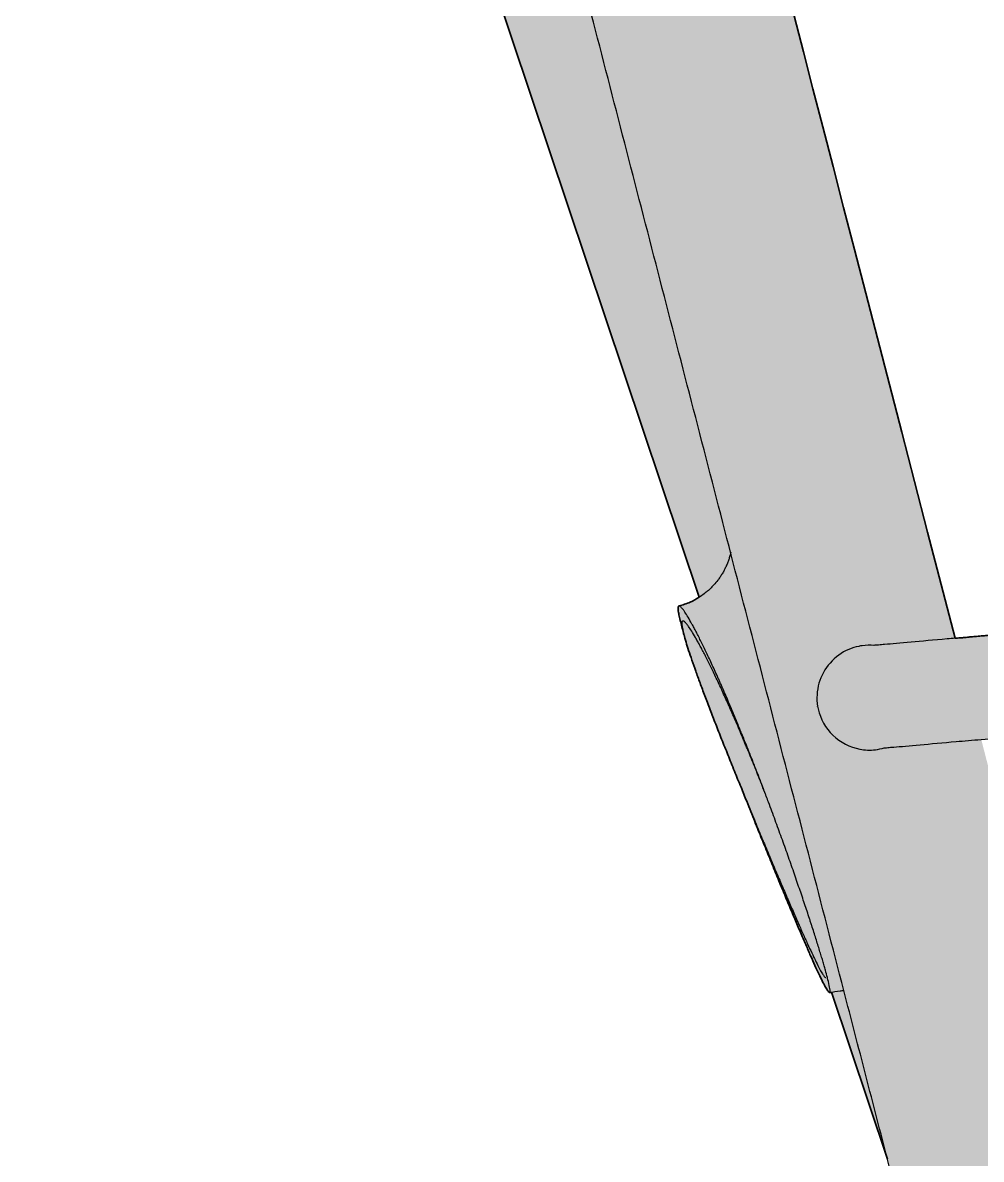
# Model space of a CAD drawing. Header units: millimetres. Extents: x 0 to 1874, y -1076 to 718.
# Drawn here: x 1072.6 to 1165.7, y 497.8 to 608.1 of the extents above; entities that cross this region are included whole.
import ezdxf

# ---------------------------------------------------------------- set-up
doc = ezdxf.new("R2010")
doc.units = ezdxf.units.MM
doc.layers.add('Blocks', color=7, linetype='Continuous')
doc.layers.add('Blocks$Fill', color=7, linetype='Continuous', true_color=0xffffff)
doc.layers.add('Blocks$Inner', color=7, linetype='Continuous', lineweight=25, true_color=0x007f00)
doc.layers.add('Blocks$Outline', color=7, linetype='Continuous', lineweight=35, true_color=0xff3f3f)

# ---------------------------------------------------------------- blocks, each defined once
blk = doc.blocks.new('Balcony Lounge Chair Side')
at = {"layer": 'Blocks$Fill'}
h = blk.add_hatch(color=256, dxfattribs=at)
h.paths.add_polyline_path([(736.62, 9.22), (736.63, 9.22), (736.91, 6.76), (736.95, 6.24), (736.97, 5.76), (736.98, 5.53), (736.98, 5.31), (736.97, 5.1), (736.96, 4.89), (736.95, 4.69), (736.94, 4.6), (736.93, 4.5), (736.91, 4.41), (736.9, 4.32), (736.88, 4.23), (736.86, 4.15), (736.84, 4.06), (736.82, 3.98), (736.8, 3.9), (736.78, 3.82), (736.75, 3.74), (736.72, 3.66), (736.69, 3.59), (736.66, 3.51), (736.62, 3.44), (736.59, 3.37), (736.55, 3.3), (736.51, 3.23), (736.47, 3.16), (736.42, 3.1), (736.38, 3.03), (736.33, 2.97), (736.28, 2.91), (736.23, 2.85), (736.17, 2.79), (736.11, 2.73), (736.05, 2.68), (735.99, 2.62), (735.93, 2.57), (735.86, 2.51), (735.79, 2.46), (735.72, 2.41), (735.64, 2.36), (735.57, 2.31), (735.49, 2.26), (735.41, 2.22), (735.32, 2.17), (735.24, 2.12), (735.15, 2.08), (735.06, 2.04), (734.87, 1.95), (734.68, 1.87), (734.48, 1.8), (734.27, 1.72), (734.05, 1.65), (733.83, 1.59), (733.6, 1.52), (733.12, 1.4), (732.62, 1.29), (732.1, 1.18), (731.56, 1.09), (730.45, 0.92), (728.12, 0.62), (725.78, 0.34), (724.66, 0.24), (724.11, 0.2), (723.58, 0.18), (723.07, 0.16), (722.58, 0.16), (722.34, 0.17), (722.11, 0.18), (721.88, 0.2), (721.66, 0.22), (721.45, 0.25), (721.24, 0.28), (721.04, 0.31), (720.94, 0.33), (720.84, 0.35), (720.75, 0.38), (720.66, 0.4), (720.57, 0.43), (720.48, 0.45), (720.39, 0.48), (720.31, 0.51), (720.22, 0.55), (720.14, 0.58), (720.07, 0.61), (719.99, 0.65), (719.92, 0.69), (719.85, 0.73), (719.78, 0.77), (719.71, 0.82), (719.64, 0.86), (719.58, 0.91), (719.52, 0.96), (719.45, 1.01), (719.4, 1.06), (719.34, 1.12), (719.28, 1.17), (719.23, 1.23), (719.18, 1.29), (719.13, 1.35), (719.08, 1.42), (719.03, 1.48), (718.98, 1.55), (718.94, 1.62), (718.9, 1.69), (718.85, 1.77), (718.81, 1.84), (718.77, 1.92), (718.74, 2), (718.7, 2.08), (718.66, 2.17), (718.63, 2.25), (718.59, 2.34), (718.56, 2.43), (718.5, 2.62), (718.44, 2.82), (718.38, 3.02), (718.33, 3.24), (718.28, 3.46), (718.19, 3.93), (718.1, 4.45), (717.77, 6.9), (717.78, 6.9), (673.07, 370.33), (637.99, 367.26), (211.4, 329.83), (209.02, 329.62), (209.02, 329.62), (209.89, 319.67), (191.63, 318.06), (189.97, 317.92), (189.97, 317.92), (189.1, 327.88), (182.48, 327.3), (182.11, 322.86), (181.62, 318.43), (181, 314.01), (180.28, 309.63), (179.46, 305.27), (176.63, 292.35), (110.64, 6.24), (110.56, 6.24), (109.98, 3.83), (109.84, 3.33), (109.7, 2.87), (109.62, 2.65), (109.55, 2.45), (109.47, 2.25), (109.39, 2.06), (109.31, 1.88), (109.27, 1.79), (109.22, 1.71), (109.18, 1.63), (109.14, 1.55), (109.09, 1.47), (109.04, 1.39), (109, 1.32), (108.95, 1.25), (108.9, 1.18), (108.85, 1.11), (108.8, 1.05), (108.74, 0.98), (108.69, 0.92), (108.63, 0.87), (108.58, 0.81), (108.52, 0.75), (108.46, 0.7), (108.4, 0.65), (108.34, 0.6), (108.27, 0.56), (108.21, 0.51), (108.14, 0.47), (108.07, 0.43), (108, 0.39), (107.93, 0.35), (107.85, 0.32), (107.78, 0.29), (107.7, 0.26), (107.62, 0.23), (107.54, 0.2), (107.46, 0.17), (107.37, 0.15), (107.29, 0.13), (107.2, 0.11), (107.11, 0.09), (107.01, 0.08), (106.92, 0.06), (106.82, 0.05), (106.73, 0.04), (106.63, 0.03), (106.42, 0.01), (106.21, 0), (106, 0), (105.83, 0), (105.66, 0.01), (105.31, 0.02), (104.96, 0.05), (104.59, 0.09), (104.21, 0.14), (103.82, 0.2), (103.02, 0.33), (101.34, 0.67), (97.33, 1.61), (96.24, 1.9), (95.71, 2.05), (95.21, 2.2), (94.72, 2.37), (94.26, 2.54), (94.04, 2.62), (93.82, 2.71), (93.61, 2.81), (93.41, 2.9), (93.22, 3), (93.04, 3.1), (92.86, 3.2), (92.77, 3.25), (92.69, 3.31), (92.61, 3.36), (92.53, 3.42), (92.46, 3.47), (92.38, 3.53), (92.31, 3.58), (92.24, 3.64), (92.18, 3.7), (92.11, 3.76), (92.05, 3.82), (91.99, 3.88), (91.94, 3.94), (91.88, 4), (91.83, 4.07), (91.78, 4.13), (91.74, 4.2), (91.69, 4.26), (91.65, 4.33), (91.61, 4.4), (91.57, 4.47), (91.54, 4.54), (91.51, 4.61), (91.48, 4.68), (91.45, 4.76), (91.42, 4.83), (91.4, 4.91), (91.38, 4.99), (91.36, 5.07), (91.34, 5.15), (91.32, 5.23), (91.31, 5.32), (91.29, 5.4), (91.28, 5.49), (91.27, 5.58), (91.27, 5.67), (91.26, 5.76), (91.26, 5.85), (91.26, 5.95), (91.26, 6.04), (91.26, 6.24), (91.27, 6.44), (91.29, 6.66), (91.32, 6.88), (91.34, 7.1), (91.42, 7.58), (91.51, 8.09), (92.04, 10.51), (158.11, 296.62), (160.72, 308.46), (161.78, 314.17), (162.24, 317), (162.64, 319.81), (162.98, 322.63), (163.27, 325.43), (163.5, 328.23), (163.67, 331.02), (163.79, 333.8), (163.84, 336.57), (163.83, 339.32), (163.77, 342.06), (163.66, 344.76), (163.49, 347.44), (163.27, 350.09), (163, 352.71), (162.63, 355.71), (162.2, 358.66), (161.5, 362.79), (160.54, 367.63), (159.47, 372.38), (157.07, 381.92), (127.1, 497.8), (121.66, 514.02), (121.49, 513.98), (121.48, 513.98), (121.48, 513.98), (121.48, 513.98), (121.48, 513.98), (121.48, 513.98), (121.48, 513.98), (121.48, 513.98), (121.48, 513.98), (121.48, 513.98), (121.47, 513.98), (121.47, 513.98), (121.47, 513.98), (121.47, 513.98), (121.47, 513.98), (121.47, 513.98), (121.47, 513.98), (121.47, 513.98), (121.47, 513.98), (121.46, 513.98), (121.46, 513.98), (121.46, 513.98), (121.46, 513.98), (121.46, 513.98), (121.46, 513.98), (121.46, 513.98), (121.46, 513.98), (121.45, 513.98), (121.45, 513.98), (121.45, 513.99), (121.44, 513.99), (121.44, 513.99), (121.44, 513.99), (121.44, 513.99), (121.43, 513.99), (121.43, 514), (121.43, 514), (121.42, 514), (121.42, 514.01), (121.41, 514.01), (121.4, 514.02), (121.4, 514.03), (121.39, 514.03), (121.38, 514.04), (121.37, 514.05), (121.36, 514.06), (121.35, 514.09), (121.33, 514.11), (121.31, 514.14), (121.29, 514.17), (121.24, 514.23), (121.19, 514.31), (121.14, 514.4), (121.03, 514.6), (120.9, 514.84), (120.76, 515.12), (120.44, 515.79), (119.16, 518.64), (113.43, 532.55), (109.36, 542.79), (108.1, 546.25), (107.79, 547.2), (107.53, 548.01), (107.34, 548.69), (107.29, 548.88), (106.91, 550.38), (106.85, 550.64), (106.82, 550.77), (106.8, 550.88), (106.79, 550.99), (106.77, 551.09), (106.77, 551.14), (106.77, 551.18), (106.76, 551.22), (106.76, 551.26), (106.76, 551.28), (106.76, 551.3), (106.76, 551.32), (106.76, 551.34), (106.77, 551.35), (106.77, 551.37), (106.77, 551.38), (106.77, 551.4), (106.77, 551.41), (106.78, 551.42), (106.78, 551.42), (106.78, 551.43), (106.78, 551.43), (106.78, 551.44), (106.78, 551.44), (106.79, 551.44), (106.79, 551.45), (106.79, 551.45), (106.79, 551.46), (106.79, 551.46), (106.79, 551.46), (106.8, 551.47), (106.8, 551.47), (106.8, 551.47), (106.8, 551.48), (106.8, 551.48), (106.8, 551.48), (106.81, 551.48), (106.81, 551.48), (106.81, 551.48), (106.81, 551.49), (106.81, 551.49), (106.81, 551.49), (106.81, 551.49), (106.81, 551.49), (106.82, 551.49), (106.82, 551.49), (106.82, 551.49), (106.82, 551.49), (106.82, 551.5), (106.82, 551.5), (106.82, 551.5), (106.82, 551.5), (106.83, 551.5), (106.83, 551.5), (106.83, 551.5), (106.83, 551.5), (106.83, 551.5), (106.83, 551.5), (106.83, 551.5), (106.84, 551.5), (106.84, 551.5), (106.84, 551.5), (106.84, 551.51), (106.84, 551.51), (106.84, 551.51), (106.84, 551.51), (106.84, 551.51), (106.85, 551.51), (106.99, 551.55), (107.13, 551.59), (107.26, 551.63), (107.4, 551.68), (107.53, 551.72), (107.67, 551.78), (107.8, 551.83), (107.93, 551.89), (108.05, 551.94), (108.16, 551.99), (108.27, 552.05), (108.38, 552.11), (108.49, 552.16), (108.6, 552.23), (108.7, 552.29), (108.81, 552.35), (85.14, 622.95), (84.99, 622.96), (84.85, 622.97), (84.68, 622.97), (84.51, 622.97), (84.34, 622.97), (84.21, 622.97), (84.08, 622.96), (83.96, 622.95), (83.83, 622.94), (83.7, 622.92), (83.58, 622.9), (83.45, 622.89), (83.33, 622.86), (83.2, 622.84), (83.08, 622.81), (82.96, 622.79), (82.83, 622.76), (82.83, 622.75), (82.82, 622.75), (82.82, 622.75), (82.81, 622.75), (82.81, 622.75), (82.8, 622.75), (82.8, 622.75), (82.8, 622.75), (82.79, 622.75), (82.79, 622.75), (82.78, 622.75), (82.78, 622.75), (82.77, 622.75), (82.77, 622.75), (82.76, 622.75), (82.76, 622.75), (82.76, 622.75), (82.75, 622.76), (82.75, 622.76), (82.74, 622.76), (82.74, 622.76), (82.73, 622.76), (82.73, 622.76), (82.72, 622.76), (82.72, 622.77), (82.71, 622.77), (82.71, 622.77), (82.69, 622.78), (82.68, 622.78), (82.67, 622.79), (82.66, 622.79), (82.65, 622.8), (82.64, 622.81), (82.63, 622.82), (82.62, 622.82), (82.6, 622.83), (82.59, 622.84), (82.58, 622.85), (82.56, 622.87), (82.53, 622.9), (82.5, 622.92), (82.48, 622.95), (82.44, 622.98), (82.41, 623.02), (82.38, 623.06), (82.35, 623.1), (82.28, 623.19), (82.2, 623.29), (82.13, 623.4), (82.05, 623.51), (81.88, 623.78), (81.7, 624.08), (81.5, 624.43), (81.07, 625.23), (80.6, 626.16), (79.54, 628.42), (77.02, 634.18), (74.16, 641.17), (69.86, 652.55), (69.41, 653.88), (68.68, 656.19), (68.4, 657.18), (68.28, 657.63), (68.18, 658.05), (68.1, 658.43), (68.03, 658.78), (68, 658.94), (67.98, 659.09), (67.96, 659.23), (67.95, 659.36), (67.94, 659.49), (67.93, 659.6), (67.93, 659.66), (67.93, 659.71), (67.93, 659.76), (67.93, 659.81), (67.94, 659.86), (67.94, 659.89), (67.94, 659.92), (67.95, 659.95), (67.95, 659.98), (67.95, 660), (67.96, 660.02), (67.96, 660.03), (67.97, 660.05), (67.97, 660.07), (67.98, 660.08), (67.98, 660.1), (67.99, 660.11), (67.99, 660.12), (68, 660.14), (68, 660.14), (68, 660.15), (68.01, 660.16), (68.01, 660.16), (68.01, 660.17), (68.02, 660.17), (68.02, 660.18), (68.02, 660.18), (68.03, 660.19), (68.03, 660.19), (68.04, 660.2), (68.04, 660.2), (68.04, 660.21), (68.05, 660.21), (68.05, 660.22), (68.05, 660.22), (68.06, 660.23), (68.06, 660.23), (68.07, 660.23), (68.07, 660.24), (68.08, 660.24), (68.08, 660.24), (68.08, 660.25), (68.09, 660.25), (68.09, 660.25), (68.1, 660.26), (68.1, 660.26), (68.11, 660.26), (68.11, 660.26), (68.12, 660.26), (68.12, 660.27), (68.12, 660.27), (68.13, 660.27), (68.13, 660.27), (68.14, 660.27), (68.14, 660.27), (68.16, 660.28), (68.34, 660.33), (68.46, 660.36), (68.57, 660.4), (68.69, 660.44), (68.88, 660.51), (69.04, 660.57), (69.21, 660.65), (69.34, 660.71), (69.47, 660.77), (69.6, 660.83), (69.72, 660.9), (69.85, 660.97), (69.97, 661.04), (70.09, 661.12), (70.21, 661.19), (70.37, 661.31), (70.53, 661.42), (70.69, 661.54), (70.84, 661.67), (71.01, 661.81), (71.17, 661.96), (71.33, 662.12), (71.48, 662.28), (71.62, 662.44), (71.74, 662.58), (71.82, 662.67), (55.69, 710.78), (43.5, 707.63), (43.47, 707.75), (43.16, 708.96), (43.13, 709.08), (43.13, 709.08), (43.13, 709.08), (43.13, 709.08), (67.49, 715.38), (68.21, 715.57), (68.84, 715.73), (76.6, 717.74), (77.84, 718.06), (77.94, 718.08), (78.25, 718.16), (78.45, 718.2), (78.66, 718.24), (78.86, 718.28), (79.07, 718.31), (79.27, 718.34), (79.48, 718.36), (79.69, 718.39), (79.89, 718.4), (80.1, 718.42), (80.31, 718.43), (80.51, 718.43), (80.72, 718.44), (80.93, 718.44), (81.13, 718.43), (81.34, 718.42), (81.54, 718.41), (81.75, 718.4), (81.96, 718.38), (82.16, 718.35), (82.36, 718.33), (82.57, 718.3), (82.77, 718.26), (82.97, 718.22), (83.17, 718.18), (83.37, 718.14), (83.57, 718.09), (83.77, 718.04), (83.97, 717.98), (84.16, 717.93), (84.36, 717.86), (84.55, 717.8), (84.74, 717.73), (84.93, 717.66), (85.12, 717.58), (85.31, 717.5), (85.5, 717.42), (85.68, 717.34), (85.86, 717.25), (86.05, 717.16), (86.23, 717.06), (86.4, 716.96), (86.58, 716.86), (86.75, 716.76), (86.93, 716.65), (87.1, 716.54), (87.27, 716.43), (87.43, 716.31), (87.6, 716.19), (87.76, 716.07), (87.92, 715.95), (88.07, 715.82), (88.23, 715.69), (88.38, 715.56), (88.68, 715.29), (88.97, 715), (89.11, 714.86), (89.24, 714.71), (89.38, 714.56), (89.51, 714.41), (89.64, 714.26), (89.77, 714.1), (89.89, 713.94), (90.01, 713.78), (90.13, 713.62), (90.25, 713.45), (90.36, 713.29), (90.47, 713.12), (90.58, 712.95), (90.68, 712.78), (90.88, 712.43), (91.06, 712.07), (91.24, 711.71), (91.4, 711.34), (91.54, 710.97), (91.68, 710.59), (91.74, 710.4), (91.83, 710.1), (91.86, 710), (91.87, 709.95), (91.88, 709.9), (91.89, 709.86), (91.89, 709.82), (95.65, 695.28), (133.66, 548.37), (152.32, 550.01), (182.42, 552.65), (182.16, 555.64), (182.16, 555.64), (182.16, 555.64), (182.16, 555.64), (182.16, 555.64), (182.16, 555.64), (182.16, 555.64), (182.16, 555.64), (182.16, 555.64), (182.16, 555.64), (182.16, 555.64), (300.17, 566.01), (306.4, 566.55), (331.33, 568.74), (406.13, 575.29), (480.92, 581.85), (481.97, 581.93), (483.14, 581.98), (483.81, 581.99), (484.48, 581.99), (485.15, 581.97), (485.82, 581.95), (486.49, 581.91), (487.15, 581.86), (487.82, 581.79), (488.49, 581.72), (489.73, 581.54), (490.97, 581.32), (492.2, 581.06), (493.42, 580.76), (494.08, 580.57), (494.93, 580.32), (495.76, 580.04), (496.59, 579.75), (497.42, 579.43), (498.25, 579.09), (499.06, 578.73), (499.87, 578.35), (500.67, 577.95), (501.47, 577.52), (502.26, 577.08), (503.03, 576.61), (503.8, 576.13), (504.55, 575.62), (505.29, 575.1), (506.02, 574.55), (506.73, 573.99), (507.43, 573.41), (508.12, 572.81), (508.79, 572.2), (509.44, 571.57), (510.08, 570.93), (510.7, 570.27), (511.3, 569.59), (511.88, 568.9), (512.44, 568.21), (512.98, 567.5), (513.5, 566.79), (514.01, 566.06), (514.49, 565.31), (514.96, 564.56), (515.41, 563.79), (515.84, 563.01), (516.24, 562.25), (516.61, 561.49), (516.97, 560.71), (517.31, 559.93), (517.64, 559.14), (517.94, 558.34), (518.22, 557.53), (518.49, 556.72), (518.72, 555.95), (518.93, 555.17), (519.13, 554.41), (519.3, 553.64), (519.46, 552.87), (519.6, 552.09), (519.73, 551.27), (519.85, 550.41), (519.85, 550.41), (519.85, 550.41), (519.85, 550.41), (519.85, 550.41), (519.85, 550.41), (519.85, 550.4), (519.85, 550.4), (519.85, 550.4), (519.85, 550.4), (519.85, 550.4), (519.85, 550.4), (519.85, 550.4), (519.85, 550.4), (519.85, 550.4), (519.85, 550.4), (519.85, 550.4), (519.85, 550.39), (519.85, 550.39), (519.85, 550.39), (519.84, 550.39), (519.84, 550.39), (519.84, 550.39), (519.84, 550.39), (519.84, 550.39), (519.84, 550.39), (519.84, 550.39), (519.84, 550.39), (519.84, 550.38), (519.84, 550.38), (519.84, 550.38), (519.84, 550.38), (519.84, 550.38), (519.84, 550.38), (519.84, 550.38), (519.84, 550.38), (519.84, 550.38), (519.84, 550.38), (519.83, 550.37), (519.83, 550.37), (519.83, 550.37), (519.83, 550.37), (519.83, 550.37), (519.82, 550.37), (519.82, 550.37), (519.82, 550.36), (519.82, 550.36), (519.81, 550.36), (519.81, 550.36), (519.81, 550.36), (519.81, 550.36), (519.8, 550.35), (519.8, 550.35), (519.79, 550.35), (519.79, 550.35), (519.78, 550.35), (519.77, 550.34), (519.77, 550.34), (519.76, 550.34), (519.75, 550.34), (519.74, 550.33), (519.73, 550.33), (519.71, 550.33), (519.69, 550.32), (519.67, 550.32), (519.63, 550.32), (516.87, 550.01), (544.38, 394.72), (546.07, 385.21), (547.27, 378.37), (680.06, 390.02), (680.32, 390.04), (680.58, 390.05), (680.84, 390.05), (681.11, 390.05), (681.38, 390.04), (681.65, 390.02), (681.93, 390), (682.2, 389.97), (682.48, 389.93), (682.76, 389.89), (683.04, 389.84), (683.32, 389.78), (683.6, 389.72), (683.87, 389.65), (684.15, 389.58), (684.43, 389.5), (684.7, 389.41), (684.97, 389.32), (685.24, 389.22), (685.51, 389.12), (685.77, 389.01), (686.03, 388.9), (686.29, 388.78), (686.54, 388.66), (686.79, 388.53), (687.03, 388.4), (687.26, 388.26), (687.49, 388.12), (687.72, 387.97), (687.93, 387.82), (688.14, 387.67), (688.34, 387.51), (688.54, 387.34), (688.74, 387.18), (688.92, 387.01), (689.11, 386.83), (689.29, 386.65), (689.46, 386.47), (689.64, 386.28), (689.8, 386.09), (689.97, 385.9), (690.13, 385.7), (690.28, 385.5), (690.43, 385.3), (690.58, 385.09), (690.72, 384.88), (690.86, 384.67), (690.99, 384.45), (691.12, 384.23), (691.24, 384.01), (691.36, 383.78), (691.47, 383.55), (691.58, 383.32), (691.68, 383.09), (691.78, 382.86), (691.87, 382.62), (691.96, 382.38), (692.04, 382.14), (692.12, 381.9), (692.19, 381.66), (692.25, 381.41), (692.31, 381.17), (692.37, 380.92), (692.42, 380.67), (692.46, 380.42), (692.51, 380.04), (692.53, 379.92), (692.58, 379.47), (692.9, 376.88), (694.09, 367.21), (692.6, 367.03)], flags=0)
h.paths.add_polyline_path([(537.27, 377.5), (534.54, 392.98), (506.71, 550.04), (506.62, 550.54), (506.51, 551.04), (506.39, 551.54), (506.26, 552.04), (506.12, 552.53), (505.97, 553.02), (505.81, 553.51), (505.64, 553.99), (505.46, 554.47), (505.26, 554.94), (505.06, 555.41), (504.84, 555.88), (504.62, 556.34), (504.38, 556.79), (504.13, 557.24), (503.88, 557.69), (503.59, 558.16), (503.29, 558.62), (502.99, 559.08), (502.67, 559.53), (502.34, 559.97), (502, 560.4), (501.64, 560.83), (501.28, 561.24), (500.91, 561.65), (500.53, 562.05), (500.14, 562.44), (499.74, 562.82), (499.33, 563.19), (498.91, 563.55), (498.49, 563.91), (498.05, 564.25), (497.61, 564.58), (497.16, 564.89), (496.7, 565.2), (496.24, 565.5), (495.76, 565.79), (495.28, 566.06), (494.8, 566.32), (494.31, 566.58), (493.81, 566.82), (493.31, 567.04), (492.8, 567.26), (492.28, 567.46), (491.76, 567.65), (491.24, 567.83), (490.71, 568), (490.18, 568.15), (489.68, 568.28), (489.18, 568.4), (488.68, 568.51), (488.18, 568.61), (487.67, 568.7), (487.16, 568.77), (486.65, 568.84), (486.14, 568.89), (485.62, 568.93), (485.11, 568.96), (484.6, 568.98), (484.09, 568.99), (483.58, 568.98), (483.06, 568.96), (482.55, 568.94), (482.02, 568.9), (153.19, 540.05), (143.06, 539.16), (136.2, 538.56), (178.27, 375.5), (179.57, 369.5), (180.16, 366.4), (180.71, 363.23), (180.75, 363.01), (181.36, 359), (181.87, 354.89), (182.29, 350.68), (182.6, 346.39)], flags=0)
at = {"layer": 'Blocks$Inner'}
for points in [[(108.81, 552.35), (85.14, 622.95)], [(115.01, 533.84), (114.95, 534.02)], [(127.1, 497.8), (121.66, 514.02)]]:
    blk.add_lwpolyline(points, dxfattribs=at)
for points, degree in [([(122.86, 514.19), (96.92, 614.46), (70.99, 714.74)], 2), ([(106.85, 551.51), (106.84, 551.51), (106.84, 551.5), (106.83, 551.5)], 3), ([(106.84, 551.51), (106.84, 551.51), (106.84, 551.5), (106.83, 551.5)], 3), ([(106.98, 550.1), (107.15, 549.42), (107.33, 548.74)], 2), ([(107.22, 550.06), (107.22, 550.05), (107.21, 550.05), (107.21, 550.05)], 3), ([(133.66, 548.37), (133.41, 548.35), (133.15, 548.33), (132.9, 548.31)], 3), ([(142.18, 549.12), (139.04, 548.85), (136.14, 548.59), (133.66, 548.37)], 3), ([(125.99, 547.7), (125.92, 547.7), (125.85, 547.69), (125.78, 547.68)], 3), ([(126.24, 547.72), (126.16, 547.72), (126.07, 547.71), (125.99, 547.7)], 3), ([(126.52, 547.75), (126.43, 547.74), (126.33, 547.73), (126.24, 547.72)], 3), ([(126.82, 547.77), (126.72, 547.77), (126.62, 547.76), (126.52, 547.75)], 3), ([(132.9, 548.31), (130.27, 548.08), (128.19, 547.89), (126.82, 547.77)], 3), ([(120.31, 541.76), (120.31, 541.77), (120.31, 541.78)], 2), ([(133.78, 538.35), (134.54, 538.41), (135.35, 538.48), (136.2, 538.56)], 3), ([(136.2, 538.56), (138.28, 538.74), (140.59, 538.94), (143.06, 539.16)], 3), ([(126.78, 537.73), (126.81, 537.73), (126.83, 537.74), (126.86, 537.74)], 3), ([(126.86, 537.74), (126.95, 537.75), (127.03, 537.75), (127.12, 537.76)], 3), ([(127.12, 537.76), (127.21, 537.77), (127.3, 537.78), (127.39, 537.79)], 3), ([(127.39, 537.79), (127.5, 537.8), (127.6, 537.8), (127.7, 537.81)], 3), ([(127.7, 537.81), (129.07, 537.93), (131.15, 538.12), (133.78, 538.35)], 3), ([(121.5, 514.38), (121.46, 514.67), (121.24, 515.55), (121.26, 515.45)], 3), ([(157.07, 381.92), (139.97, 448.05), (122.86, 514.19)], 2)]:
    blk.add_open_spline(points, degree=degree, dxfattribs=at)
for points, knots in [([(91.89, 709.82), (93.15, 704.97), (94.4, 700.13), (96.91, 690.44), (98.16, 685.6), (101.92, 671.07), (104.42, 661.38), (133.66, 548.37)], [1, 1, 1, 1, 1.015, 1.015, 1.03000001, 1.03000001, 1.06000001, 1.06000001, 1.06000001, 1.06000001]), ([(111.88, 556.72), (111.87, 556.67), (111.85, 556.61), (111.83, 556.49), (111.81, 556.43), (111.78, 556.31), (111.76, 556.25), (111.72, 556.13), (111.7, 556.07), (111.68, 556.01), (111.65, 555.89), (111.6, 555.78), (111.53, 555.6), (111.51, 555.54), (111.45, 555.41), (111.42, 555.34), (111.39, 555.28), (111.34, 555.17), (111.29, 555.07), (111.18, 554.86), (111.11, 554.74), (110.98, 554.53), (110.91, 554.42), (110.77, 554.21), (110.7, 554.11), (110.62, 554), (110.5, 553.85), (110.38, 553.7), (110.21, 553.52), (110.16, 553.47), (110.03, 553.33), (109.94, 553.24), (109.8, 553.11), (109.75, 553.07), (109.66, 552.98), (109.61, 552.94), (109.51, 552.86), (109.46, 552.82), (109.26, 552.66), (109.1, 552.55), (108.94, 552.44), (108.62, 552.23), (108.28, 552.04), (107.58, 551.73), (107.22, 551.6), (106.85, 551.51)], [76.719052, 76.719052, 76.719052, 76.719052, 76.920603, 76.920603, 77.131124, 77.131124, 77.339185, 77.339185, 77.545264, 77.545264, 77.545264, 77.952754, 77.952754, 78.154565, 78.154565, 78.392822, 78.392822, 78.392822, 78.75465, 78.75465, 79.151632, 79.151632, 79.546969, 79.546969, 79.941102, 79.941102, 79.941102, 80.530502, 80.530502, 80.726542, 80.726542, 81.118186, 81.118186, 81.313821, 81.313821, 81.509354, 81.509354, 81.704802, 81.704802, 82.290711, 82.290711, 82.290711, 83.462164, 83.462164, 84.631865, 84.631865, 84.631865, 84.631865]), ([(106.83, 551.5), (106.82, 551.5), (106.81, 551.48), (106.79, 551.45), (106.78, 551.42), (106.77, 551.36), (106.76, 551.32), (106.76, 551.21), (106.77, 551.15), (106.77, 551.09)], [1.9359968, 1.9359968, 1.9359968, 1.9359968, 2.1610524, 2.1610524, 2.3870352, 2.3870352, 2.6630817, 2.6630817, 2.9359968, 2.9359968, 2.9359968, 2.9359968]), ([(106.77, 551.09), (106.79, 550.96), (106.81, 550.82), (106.88, 550.48), (106.93, 550.3), (106.98, 550.1)], [2.93599676, 2.93599676, 2.93599676, 2.93599676, 2.96724676, 2.96724676, 2.99594828, 2.99594828, 2.99594828, 2.99594828]), ([(115.33, 533.04), (115.29, 533.14), (115.25, 533.23), (115.11, 533.62), (115, 533.91), (114.78, 534.48), (114.67, 534.77), (114.34, 535.63), (114.12, 536.19), (113.67, 537.32), (113.45, 537.87), (113.17, 538.56), (113.12, 538.7), (113.01, 538.98), (112.95, 539.11), (112.78, 539.52), (112.67, 539.79), (112.35, 540.59), (112.13, 541.11), (111.7, 542.12), (111.49, 542.61), (111.18, 543.33), (111.08, 543.56), (110.92, 543.91), (110.87, 544.03), (110.77, 544.26), (110.72, 544.37), (110.47, 544.94), (110.27, 545.37), (109.89, 546.19), (109.71, 546.59), (109.35, 547.33), (109.18, 547.69), (108.93, 548.19), (108.85, 548.35), (108.69, 548.67), (108.62, 548.82), (108.46, 549.11), (108.39, 549.25), (108.25, 549.52), (108.18, 549.64), (107.98, 550), (107.86, 550.22), (107.62, 550.61), (107.52, 550.78), (107.4, 550.96), (107.37, 550.99), (107.33, 551.06), (107.3, 551.09), (107.24, 551.18), (107.2, 551.23), (107.08, 551.37), (107.02, 551.43), (106.92, 551.5), (106.88, 551.52), (106.84, 551.51)], [1.399622, 1.399622, 1.399622, 1.399622, 1.4047468, 1.4047468, 1.4203718, 1.4203718, 1.4359968, 1.4359968, 1.4672468, 1.4672468, 1.4984968, 1.4984968, 1.5063093, 1.5063093, 1.5141218, 1.5141218, 1.5297468, 1.5297468, 1.5609968, 1.5609968, 1.5922247, 1.5922247, 1.6078386, 1.6078386, 1.6156456, 1.6156456, 1.6234526, 1.6234526, 1.6546805, 1.6546805, 1.6859085, 1.6859085, 1.7171969, 1.7171969, 1.7328411, 1.7328411, 1.7484853, 1.7484853, 1.7641295, 1.7641295, 1.7797738, 1.7797738, 1.8110622, 1.8110622, 1.8422958, 1.8422958, 1.8501043, 1.8501043, 1.8579127, 1.8579127, 1.8735295, 1.8735295, 1.9047631, 1.9047631, 1.9327991, 1.9327991, 1.9327991, 1.9327991]), ([(107.21, 550.05), (107.19, 550.04), (107.18, 550.03), (107.16, 550), (107.15, 549.98), (107.14, 549.92), (107.13, 549.88), (107.13, 549.78), (107.14, 549.72), (107.14, 549.66)], [13.987841, 13.987841, 13.987841, 13.987841, 14.213841, 14.213841, 14.439841, 14.439841, 14.715908, 14.715908, 14.988844, 14.988844, 14.988844, 14.988844]), ([(107.14, 549.66), (107.15, 549.55), (107.18, 549.41), (107.24, 549.1), (107.28, 548.93), (107.33, 548.74)], [14.98884428, 14.98884428, 14.98884428, 14.98884428, 15.02012564, 15.02012564, 15.04885597, 15.04885597, 15.04885597, 15.04885597]), ([(115.33, 533.04), (115.29, 533.13), (115.26, 533.22), (115.02, 533.84), (114.81, 534.37), (114.39, 535.43), (114.18, 535.95), (113.76, 536.99), (113.55, 537.5), (113.28, 538.14), (113.23, 538.26), (113.13, 538.52), (113.07, 538.64), (112.91, 539.02), (112.81, 539.27), (112.5, 540), (112.29, 540.48), (111.89, 541.41), (111.69, 541.87), (111.39, 542.53), (111.29, 542.75), (111.14, 543.07), (111.09, 543.17), (111, 543.39), (110.95, 543.49), (110.71, 544.01), (110.52, 544.41), (110.16, 545.17), (109.98, 545.53), (109.64, 546.22), (109.48, 546.55), (109.24, 547.01), (109.16, 547.16), (109.01, 547.45), (108.93, 547.59), (108.79, 547.86), (108.72, 547.98), (108.58, 548.23), (108.52, 548.35), (108.32, 548.68), (108.2, 548.88), (107.98, 549.23), (107.88, 549.39), (107.76, 549.55), (107.74, 549.59), (107.69, 549.65), (107.67, 549.67), (107.61, 549.75), (107.57, 549.8), (107.46, 549.93), (107.39, 549.99), (107.29, 550.05), (107.25, 550.06), (107.22, 550.05)], [1.399622, 1.399622, 1.399622, 1.399622, 1.4047468, 1.4047468, 1.4359968, 1.4359968, 1.4672468, 1.4672468, 1.4984968, 1.4984968, 1.5063093, 1.5063093, 1.5141218, 1.5141218, 1.5297468, 1.5297468, 1.5609968, 1.5609968, 1.5922247, 1.5922247, 1.6078386, 1.6078386, 1.6156456, 1.6156456, 1.6234526, 1.6234526, 1.6546805, 1.6546805, 1.6859084, 1.6859084, 1.7171969, 1.7171969, 1.7328411, 1.7328411, 1.7484853, 1.7484853, 1.7641295, 1.7641295, 1.7797738, 1.7797738, 1.8110622, 1.8110622, 1.8422958, 1.8422958, 1.8501042, 1.8501042, 1.8579127, 1.8579127, 1.8735295, 1.8735295, 1.9047631, 1.9047631, 1.9327998, 1.9327998, 1.9327998, 1.9327998]), ([(107.33, 548.74), (107.33, 548.73), (107.34, 548.71), (107.39, 548.49), (107.46, 548.26), (107.61, 547.76), (107.69, 547.49), (107.88, 546.9), (107.99, 546.59), (108.22, 545.92), (108.34, 545.56), (108.61, 544.83), (108.75, 544.44), (109.04, 543.64), (109.2, 543.22), (109.44, 542.57), (109.53, 542.35), (109.7, 541.9), (109.79, 541.67), (110.05, 540.99), (110.23, 540.52), (110.61, 539.56), (110.8, 539.07), (111.19, 538.07), (111.4, 537.57), (111.81, 536.53), (112.02, 536.01), (112.44, 534.97), (112.66, 534.44), (113.06, 533.46), (113.24, 533.01), (113.43, 532.55)], [15.048856, 15.048856, 15.048856, 15.048856, 15.0514044, 15.0514044, 15.0826544, 15.0826544, 15.1139044, 15.1139044, 15.1451544, 15.1451544, 15.1764044, 15.1764044, 15.2076544, 15.2076544, 15.2389044, 15.2389044, 15.2545294, 15.2545294, 15.2701544, 15.2701544, 15.3014044, 15.3014044, 15.3326544, 15.3326544, 15.3639044, 15.3639044, 15.3951544, 15.3951544, 15.4264044, 15.4264044, 15.4533395, 15.4533395, 15.4533395, 15.4533395]), ([(124.31, 547.59), (123.98, 547.53), (122.93, 547.2), (121.4, 546.09), (120.28, 544.06), (120.19, 542.51), (120.31, 541.76)], [16.789541, 16.789541, 16.789541, 16.789541, 17.791548, 20.068466, 22.316316, 24.596387, 24.596387, 24.596387, 24.596387]), ([(125.78, 547.68), (125.41, 547.72), (124.91, 547.7), (124.42, 547.62), (124.31, 547.59)], [15.305461, 15.305461, 15.305461, 15.305461, 16.439774, 16.789541, 16.789541, 16.789541, 16.789541]), ([(120.31, 541.78), (120.33, 541.69), (120.53, 540.63), (121.6, 538.75), (123.9, 537.55), (125.71, 537.49), (126.5, 537.65), (126.78, 537.73)], [26.596387, 26.596387, 26.596387, 26.596387, 26.873007, 29.845301, 32.817593, 34.337785, 35.214776, 35.214776, 35.214776, 35.214776]), ([(121.26, 515.45), (121.21, 515.67), (121.14, 515.9), (121.03, 516.3), (120.99, 516.44), (120.91, 516.74), (120.86, 516.9), (120.77, 517.22), (120.72, 517.38), (120.61, 517.72), (120.56, 517.9), (120.39, 518.44), (120.27, 518.82), (120.02, 519.63), (119.89, 520.05), (119.71, 520.6), (119.67, 520.72), (119.59, 520.94), (119.56, 521.06), (119.44, 521.4), (119.37, 521.64), (119.13, 522.35), (118.97, 522.84), (118.63, 523.84), (118.45, 524.35), (118.18, 525.14), (118.09, 525.41), (117.9, 525.95), (117.81, 526.22), (117.52, 527.05), (117.32, 527.6), (116.92, 528.73), (116.71, 529.29), (116.3, 530.43), (116.09, 531), (115.76, 531.87), (115.66, 532.16), (115.47, 532.65), (115.4, 532.85), (115.33, 533.04)], [1, 1, 1, 1, 1.0297468, 1.0297468, 1.0453718, 1.0453718, 1.0609968, 1.0609968, 1.0766218, 1.0766218, 1.0922468, 1.0922468, 1.1234968, 1.1234968, 1.1547468, 1.1547468, 1.1625593, 1.1625593, 1.1703718, 1.1703718, 1.1859968, 1.1859968, 1.2172468, 1.2172468, 1.2484968, 1.2484968, 1.2641218, 1.2641218, 1.2797468, 1.2797468, 1.3109968, 1.3109968, 1.3422468, 1.3422468, 1.3734968, 1.3734968, 1.3891218, 1.3891218, 1.399622, 1.399622, 1.399622, 1.399622]), ([(113.43, 532.55), (113.69, 531.9), (113.95, 531.24), (114.44, 530.02), (114.67, 529.45), (115.13, 528.33), (115.35, 527.78), (115.8, 526.68), (116.02, 526.14), (116.34, 525.34), (116.45, 525.08), (116.67, 524.55), (116.78, 524.29), (117.09, 523.53), (117.3, 523.03), (117.7, 522.07), (117.9, 521.6), (118.28, 520.7), (118.46, 520.26), (118.82, 519.42), (119, 519.02), (119.33, 518.26), (119.48, 517.9), (119.78, 517.22), (119.92, 516.91), (120.19, 516.32), (120.32, 516.04), (120.55, 515.54), (120.66, 515.32), (120.86, 514.92), (120.95, 514.75), (121.11, 514.45), (121.18, 514.33), (121.3, 514.14), (121.36, 514.07), (121.44, 513.99), (121.46, 513.97), (121.49, 513.98)], [-0.535565, -0.535565, -0.535565, -0.535565, -0.5, -0.5, -0.46875, -0.46875, -0.4375, -0.4375, -0.40625, -0.40625, -0.390625, -0.390625, -0.375, -0.375, -0.34375, -0.34375, -0.3125, -0.3125, -0.28125, -0.28125, -0.25, -0.25, -0.21875, -0.21875, -0.1875, -0.1875, -0.15625, -0.15625, -0.125, -0.125, -0.09375, -0.09375, -0.0625, -0.0625, -0.03125, -0.03125, -0.0034361, -0.0034361, -0.0034361, -0.0034361]), ([(113.43, 532.55), (113.68, 531.95), (113.93, 531.35), (114.39, 530.21), (114.61, 529.69), (115.04, 528.66), (115.25, 528.15), (115.68, 527.14), (115.89, 526.64), (116.2, 525.9), (116.3, 525.66), (116.51, 525.17), (116.61, 524.94), (116.91, 524.23), (117.11, 523.77), (117.49, 522.88), (117.68, 522.45), (118.04, 521.62), (118.22, 521.22), (118.56, 520.44), (118.72, 520.07), (119.04, 519.37), (119.19, 519.04), (119.47, 518.42), (119.61, 518.12), (119.87, 517.58), (119.99, 517.33), (120.21, 516.87), (120.32, 516.66), (120.5, 516.3), (120.59, 516.14), (120.75, 515.86), (120.81, 515.75), (120.93, 515.58), (120.98, 515.51), (121.06, 515.44), (121.09, 515.42), (121.11, 515.43)], [15.4533395, 15.4533395, 15.4533395, 15.4533395, 15.4889044, 15.4889044, 15.5201544, 15.5201544, 15.5514044, 15.5514044, 15.5826544, 15.5826544, 15.5982794, 15.5982794, 15.6139044, 15.6139044, 15.6451544, 15.6451544, 15.6764044, 15.6764044, 15.7076544, 15.7076544, 15.7389044, 15.7389044, 15.7701544, 15.7701544, 15.8014044, 15.8014044, 15.8326544, 15.8326544, 15.8639044, 15.8639044, 15.8951544, 15.8951544, 15.9264044, 15.9264044, 15.9576544, 15.9576544, 15.9854683, 15.9854683, 15.9854683, 15.9854683]), ([(121.49, 513.98), (121.51, 513.99), (121.53, 514.03), (121.53, 514.17), (121.52, 514.26), (121.5, 514.38)], [-1, -1, -1, -1, -0.5, -0.5, 0, 0, 0, 0]), ([(121.49, 513.98), (121.82, 514.06), (122.16, 514.13), (122.63, 514.17), (122.75, 514.18), (122.88, 514.19)], [-0.003436, -0.003436, -0.003436, -0.003436, 1.038339, 1.038339, 1.421682, 1.421682, 1.421682, 1.421682])]:
    blk.add_open_spline(points, degree=3, knots=knots, dxfattribs=at)
at = {"layer": 'Blocks$Outline'}
for points in [[(108.81, 552.35), (85.14, 622.95)], [(127.1, 497.8), (121.66, 514.02)]]:
    blk.add_lwpolyline(points, dxfattribs=at)
for points, knots in [([(76.6, 717.74), (76.84, 717.8), (77.08, 717.86), (77.43, 717.95), (77.54, 717.98), (77.71, 718.02), (77.77, 718.04), (77.84, 718.06), (77.87, 718.07), (77.91, 718.07), (77.97, 718.09), (78.01, 718.1), (78.58, 718.24), (79.13, 718.33), (80.24, 718.44), (80.79, 718.45), (81.61, 718.41), (81.89, 718.39), (82.43, 718.32), (82.7, 718.28), (83.51, 718.12), (84.04, 717.98), (85.06, 717.62), (85.56, 717.4), (86.29, 717.03), (86.52, 716.9), (86.99, 716.62), (87.21, 716.47), (87.87, 716), (88.29, 715.66), (89.07, 714.92), (89.43, 714.52), (90.1, 713.68), (90.41, 713.24), (90.95, 712.31), (91.19, 711.83), (91.5, 711.09), (91.59, 710.84), (91.7, 710.53), (91.72, 710.46), (91.76, 710.33), (91.78, 710.26), (91.84, 710.06), (91.88, 709.93), (91.89, 709.82), (93.15, 704.97), (94.4, 700.13), (96.91, 690.44), (98.16, 685.6), (101.92, 671.07), (104.42, 661.38), (133.66, 548.37)], [-0.457834, -0.457834, -0.457834, -0.457834, -0.39709, -0.39709, -0.366719, -0.366719, -0.351533, -0.351533, -0.351533, -0.34394, -0.34394, -0.336347, -0.336347, -0.21486, -0.21486, -0.093385, -0.093385, -0.032648, -0.032648, 0.028089, 0.028089, 0.149595, 0.149595, 0.271101, 0.271101, 0.331843, 0.331843, 0.392585, 0.392585, 0.514068, 0.514068, 0.635556, 0.635556, 0.757044, 0.757044, 0.878522, 0.878522, 0.939261, 0.939261, 0.954446, 0.954446, 0.96963, 0.96963, 1, 1, 1, 1.015, 1.015, 1.03, 1.03, 1.06, 1.06, 1.06, 1.06]), ([(106.85, 551.51), (107.22, 551.6), (107.58, 551.73), (108.24, 552.02), (108.53, 552.18), (108.81, 552.35)], [-84.627795, -84.627795, -84.627795, -84.627795, -83.462164, -83.462164, -82.453185, -82.453185, -82.453185, -82.453185]), ([(107.29, 548.88), (107.19, 549.29), (107.08, 549.69), (106.98, 550.1), (106.93, 550.3), (106.88, 550.48), (106.81, 550.82), (106.79, 550.96), (106.77, 551.09), (106.77, 551.15), (106.76, 551.21), (106.76, 551.32), (106.77, 551.36), (106.78, 551.42), (106.79, 551.45), (106.81, 551.48), (106.82, 551.5), (106.83, 551.5), (106.83, 551.5), (106.84, 551.5), (106.84, 551.51), (106.84, 551.51), (106.85, 551.51), (106.85, 551.51), (106.85, 551.51)], [-4.344374, -4.344374, -4.344374, -4.344374, -2.995947, -2.995947, -2.995947, -2.967245, -2.967245, -2.935995, -2.935995, -2.935995, -2.66308, -2.66308, -2.387033, -2.387033, -2.16105, -2.16105, -1.935994, -1.935994, -1.935994, -1.93593, -1.932796, -1.932796, -1.932796, -1.931047, -1.931047, -1.931047, -1.931047]), ([(113.43, 532.55), (113.24, 533.01), (113.06, 533.46), (112.66, 534.44), (112.44, 534.97), (112.02, 536.01), (111.81, 536.53), (111.4, 537.57), (111.19, 538.07), (110.8, 539.07), (110.61, 539.56), (110.23, 540.52), (110.05, 540.99), (109.79, 541.67), (109.7, 541.9), (109.53, 542.35), (109.44, 542.57), (109.2, 543.22), (109.04, 543.64), (108.75, 544.44), (108.61, 544.83), (108.34, 545.56), (108.22, 545.92), (107.99, 546.59), (107.88, 546.9), (107.69, 547.49), (107.61, 547.76), (107.46, 548.26), (107.39, 548.49), (107.34, 548.71), (107.33, 548.73), (107.33, 548.74), (107.31, 548.79), (107.3, 548.84), (107.29, 548.88)], [-15.4533395, -15.4533395, -15.4533395, -15.4533395, -15.4264044, -15.4264044, -15.3951544, -15.3951544, -15.3639044, -15.3639044, -15.3326544, -15.3326544, -15.3014044, -15.3014044, -15.2701544, -15.2701544, -15.2545294, -15.2545294, -15.2389043, -15.2389043, -15.2076543, -15.2076543, -15.1764043, -15.1764043, -15.1451543, -15.1451543, -15.1139043, -15.1139043, -15.0826543, -15.0826543, -15.0514043, -15.0514043, -15.0488558, -15.0488558, -15.0488558, -15.0416734, -15.0416734, -15.0416734, -15.0416734]), ([(121.66, 514.02), (121.66, 514.02), (121.6, 514.01), (121.54, 513.99), (121.49, 513.98), (121.46, 513.97), (121.44, 513.99), (121.36, 514.07), (121.3, 514.14), (121.18, 514.33), (121.11, 514.45), (120.95, 514.75), (120.86, 514.92), (120.66, 515.32), (120.55, 515.54), (120.32, 516.04), (120.19, 516.32), (119.92, 516.91), (119.78, 517.22), (119.48, 517.9), (119.33, 518.26), (119, 519.02), (118.82, 519.42), (118.46, 520.26), (118.28, 520.7), (117.9, 521.6), (117.7, 522.07), (117.3, 523.03), (117.09, 523.53), (116.78, 524.29), (116.67, 524.55), (116.45, 525.08), (116.34, 525.34), (116.02, 526.14), (115.8, 526.68), (115.35, 527.78), (115.13, 528.33), (114.67, 529.45), (114.44, 530.02), (113.95, 531.24), (113.69, 531.9), (113.43, 532.55)], [-0.1788353, -0.1788353, -0.1788353, -0.1788353, -0.1788348, 0.0034361, 0.0034361, 0.0034361, 0.03125, 0.03125, 0.0625, 0.0625, 0.09375, 0.09375, 0.125, 0.125, 0.15625, 0.15625, 0.1875, 0.1875, 0.21875, 0.21875, 0.25, 0.25, 0.28125, 0.28125, 0.3125, 0.3125, 0.34375, 0.34375, 0.375, 0.375, 0.390625, 0.390625, 0.40625, 0.40625, 0.4375, 0.4375, 0.46875, 0.46875, 0.5, 0.5, 0.535565, 0.535565, 0.535565, 0.535565])]:
    blk.add_open_spline(points, degree=3, knots=knots, dxfattribs=at)
blk.add_rational_spline([(133.66, 548.37), (136.14, 548.59), (139.04, 548.85), (142.18, 549.12), (145.39, 549.4), (148.85, 549.71), (152.32, 550.01), (162.35, 550.89), (172.39, 551.77), (182.42, 552.65)], [1, 1, 1, 1, 1, 1, 0.966938031744, 0.966938031744, 0.966938031744, 1], degree=3, knots=[1.06, 1.06, 1.06, 1.06, 11.362854, 11.362854, 11.362854, 21.872931, 21.872931, 21.872931, 52.10634, 52.10634, 52.10634, 52.10634], dxfattribs=at)

msp = doc.modelspace()

# ---------------------------------------------------------------- block references
at = {"layer": 'Blocks'}
msp.add_blockref('Balcony Lounge Chair Side', (1029.51, 0), dxfattribs=at)

doc.saveas('drawing.dxf')
